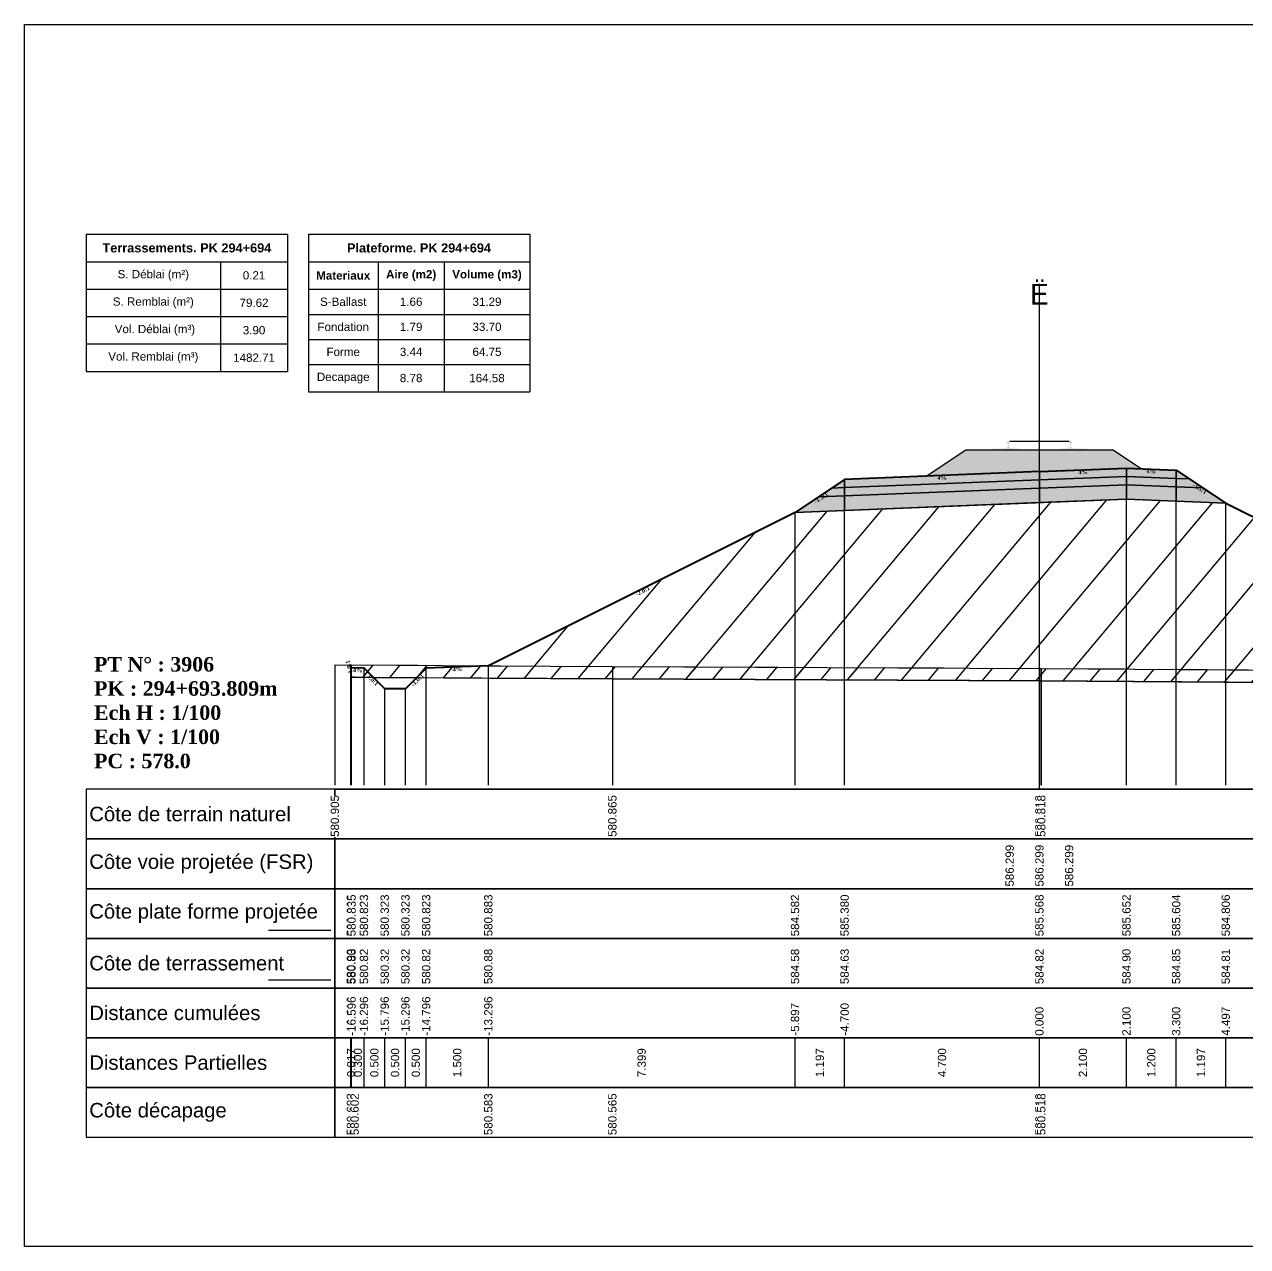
# Model space of a CAD drawing. Header units: millimetres. Extents: x 2762 to 3076, y 916 to 3305.
# Drawn here: x 2797.56 to 2827.08, y 2943.65 to 2973.15 of the extents above; entities that cross this region are included whole.
import ezdxf

# ---------------------------------------------------------------- set-up
doc = ezdxf.new("R2010")
doc.units = ezdxf.units.MM
doc.header["$LTSCALE"] = 2
doc.linetypes.add('CACHE', pattern=[9.525, 6.35, -3.175])
doc.linetypes.add('DASHED', pattern=[0.75, 0.5, -0.25])
for name, color, linetype in [('C-ANNO-TABL', 1, 'Continuous'), ('C-ANNO-TABL-TEXT', 150, 'Continuous'), ('C-ANNO-TABL-TITL', 150, 'Continuous'), ('C-ANNO-TABL-TTBL', 5, 'Continuous'), ('C-ROAD-CORR', 5, 'Continuous'), ('C-ROAD-SCTN', 7, 'Continuous')]:
    doc.layers.add(name, color=color, linetype=linetype)
doc.styles.add('ARIAL', font='arial.ttf')
doc.styles.add('C3D_Etiquette', font='romans.shx')
doc.styles.add('C3D_Profil_Travers', font='romans.shx')
doc.styles.get("Standard").update_dxf_attribs({"font": 'arial.ttf'})

msp = doc.modelspace()

# ---------------------------------------------------------------- hatches: boundary and pattern name
at = {"linetype": 'Continuous', "lineweight": -3}
msp.add_hatch(color=254, dxfattribs=at).paths.add_polyline_path([(2820.837, 2962.7), (2820.837, 2962.885), (2820.952, 2962.906), (2821.3, 2962.906), (2821.3, 2962.911), (2821.226, 2962.911), (2821.226, 2962.921), (2821.227, 2962.922), (2821.229, 2962.923), (2821.23, 2962.923), (2821.25, 2962.925), (2821.253, 2962.925), (2821.256, 2962.926), (2821.284, 2962.937), (2821.287, 2962.938), (2821.288, 2962.939), (2821.289, 2962.941), (2821.29, 2962.945), (2821.291, 2962.952), (2821.292, 2962.961), (2821.293, 2962.971), (2821.293, 2962.995), (2821.292, 2963.011), (2821.292, 2963.017), (2821.291, 2963.024), (2821.29, 2963.028), (2821.29, 2963.03), (2821.289, 2963.033), (2821.288, 2963.035), (2821.287, 2963.036), (2821.286, 2963.038), (2821.285, 2963.038), (2821.269, 2963.044), (2821.267, 2963.046), (2821.266, 2963.047), (2821.265, 2963.048), (2821.265, 2963.051), (2821.265, 2963.069), (2821.266, 2963.073), (2821.267, 2963.075), (2821.269, 2963.078), (2821.271, 2963.079), (2821.274, 2963.081), (2821.275, 2963.081), (2821.279, 2963.082), (2821.283, 2963.082), (2821.286, 2963.083), (2821.29, 2963.083), (2821.295, 2963.083), (2821.298, 2963.083), (2821.301, 2963.083), (2821.305, 2963.083), (2821.308, 2963.083), (2821.312, 2963.083), (2821.317, 2963.083), (2821.32, 2963.082), (2821.324, 2963.082), (2821.328, 2963.081), (2821.329, 2963.081), (2821.331, 2963.079), (2821.334, 2963.078), (2821.336, 2963.075), (2821.337, 2963.073), (2821.337, 2963.069), (2821.337, 2963.051), (2821.337, 2963.048), (2821.337, 2963.047), (2821.336, 2963.046), (2821.334, 2963.044), (2821.318, 2963.038), (2821.317, 2963.038), (2821.315, 2963.036), (2821.314, 2963.035), (2821.314, 2963.033), (2821.313, 2963.03), (2821.312, 2963.028), (2821.312, 2963.024), (2821.311, 2963.017), (2821.31, 2963.011), (2821.31, 2962.995), (2821.31, 2962.971), (2821.311, 2962.961), (2821.312, 2962.952), (2821.313, 2962.945), (2821.314, 2962.941), (2821.315, 2962.939), (2821.316, 2962.938), (2821.318, 2962.937), (2821.347, 2962.926), (2821.35, 2962.925), (2821.353, 2962.925), (2821.373, 2962.923), (2821.374, 2962.923), (2821.375, 2962.922), (2821.376, 2962.921), (2821.376, 2962.911), (2821.302, 2962.911), (2821.302, 2962.906), (2821.506, 2962.906), (2821.638, 2962.875), (2822.472, 2962.875), (2822.603, 2962.906), (2822.807, 2962.906), (2822.807, 2962.911), (2822.733, 2962.911), (2822.733, 2962.921), (2822.734, 2962.922), (2822.736, 2962.923), (2822.737, 2962.923), (2822.757, 2962.925), (2822.76, 2962.925), (2822.763, 2962.926), (2822.791, 2962.937), (2822.794, 2962.938), (2822.795, 2962.939), (2822.796, 2962.941), (2822.797, 2962.945), (2822.798, 2962.952), (2822.799, 2962.961), (2822.8, 2962.971), (2822.8, 2962.995), (2822.799, 2963.011), (2822.799, 2963.017), (2822.798, 2963.024), (2822.797, 2963.028), (2822.797, 2963.03), (2822.796, 2963.033), (2822.795, 2963.035), (2822.794, 2963.036), (2822.793, 2963.038), (2822.792, 2963.038), (2822.776, 2963.044), (2822.774, 2963.046), (2822.773, 2963.047), (2822.772, 2963.048), (2822.772, 2963.051), (2822.772, 2963.069), (2822.773, 2963.073), (2822.774, 2963.075), (2822.776, 2963.078), (2822.778, 2963.079), (2822.781, 2963.081), (2822.782, 2963.081), (2822.786, 2963.082), (2822.79, 2963.082), (2822.793, 2963.083), (2822.797, 2963.083), (2822.802, 2963.083), (2822.805, 2963.083), (2822.808, 2963.083), (2822.812, 2963.083), (2822.815, 2963.083), (2822.819, 2963.083), (2822.824, 2963.083), (2822.827, 2963.082), (2822.831, 2963.082), (2822.835, 2963.081), (2822.836, 2963.081), (2822.838, 2963.079), (2822.841, 2963.078), (2822.843, 2963.075), (2822.844, 2963.073), (2822.844, 2963.069), (2822.844, 2963.051), (2822.844, 2963.048), (2822.844, 2963.047), (2822.843, 2963.046), (2822.841, 2963.044), (2822.825, 2963.038), (2822.824, 2963.038), (2822.822, 2963.036), (2822.821, 2963.035), (2822.821, 2963.033), (2822.82, 2963.03), (2822.819, 2963.028), (2822.819, 2963.024), (2822.818, 2963.017), (2822.817, 2963.011), (2822.817, 2962.995), (2822.817, 2962.971), (2822.818, 2962.961), (2822.819, 2962.952), (2822.82, 2962.945), (2822.821, 2962.941), (2822.822, 2962.939), (2822.823, 2962.938), (2822.825, 2962.937), (2822.854, 2962.926), (2822.857, 2962.925), (2822.86, 2962.925), (2822.88, 2962.923), (2822.881, 2962.923), (2822.882, 2962.922), (2822.883, 2962.921), (2822.883, 2962.911), (2822.809, 2962.911), (2822.809, 2962.906), (2823.157, 2962.906), (2823.272, 2962.885), (2823.272, 2962.7)])
h = msp.add_hatch(dxfattribs=at)
h.set_pattern_fill('GRAVEL', color=252, scale=0.009, style=0)
h.set_pattern_definition([(228.0128, (2819.486781, 2962.471344), (-1.8288, -2.0574), [0.030755, -3.0447435]), (184.96974, (2819.466207, 2962.448484), (2.743199999, 0.228600013), [0.0527764, -5.2248644]), (132.51045, (2819.413629, 2962.443912), (2.286, -2.5146), [0.0372133, -3.684125]), (267.2737, (2819.324475, 2962.386762), (0.2286, 4.572), [0.0480604, -4.7579794]), (292.83365, (2819.322189, 2962.338756), (-1.143, 2.7432), [0.047127, -4.6655827]), (357.2737, (2819.340477, 2962.295322), (-4.572, 0.2286), [0.0480604, -4.7579794]), (37.69424, (2819.388483, 2962.293036), (-2.9718, -2.286), [0.0635574, -6.2921804]), (72.25533, (2819.438775, 2962.331898), (1.6002, 5.0292), [0.0600048, -5.940473]), (121.42957, (2819.457063, 2962.389048), (-1.8288, 2.9718), [0.048223, -4.774099]), (175.23636, (2819.431917, 2962.430196), (2.5146, -0.2286), [0.055054, -2.697654]), (222.39744, (2819.377053, 2962.434768), (-2.7432, -2.5146), [0.071197, -7.0485095]), (138.81407, (2819.55079, 2962.384476), (-1.6002, 1.3716), [0.0243004, -2.405751]), (171.46923, (2819.532501, 2962.400478), (2.9718, -0.4572), [0.0462314, -4.5769175]), (225, (2819.48678, 2962.40734), (-3e-17, -0.2286), [0.032329, -0.29096]), (203.1986, (2819.47078, 2962.434768), (1.143, 0.4572), [0.01741, -1.723556]), (291.8014, (2819.454777, 2962.42791), (-0.2286, 0.6858), [0.024621, -1.206428]), (30.9638, (2819.46392, 2962.40505), (0.6858, 0.4572), [0.039989, -1.292967]), (161.565, (2819.49821, 2962.425624), (0.4572, -0.2286), [0.028916, -0.693981]), (16.38954, (2819.322189, 2962.42791), (2.286, 0.6858), [0.040508, -4.0102944]), (70.34618, (2819.361051, 2962.43934), (-0.9144, -2.5146), [0.033984, -3.3643994]), (293.1986, (2819.49821, 2962.471344), (-0.4572, 1.143), [0.034819, -1.7061465]), (343.61046, (2819.511927, 2962.43934), (-2.286, 0.6858), [0.040508, -4.0102944]), (339.44395, (2819.32219, 2962.286178), (-1.143, 0.4572), [0.039063, -1.914096]), (294.77514, (2819.358765, 2962.272462), (-1.143, 2.5146), [0.0327305, -3.2403234]), (66.8014, (2819.500497, 2962.242744), (0.4572, 1.143), [0.034819, -1.7061465]), (17.35402, (2819.514213, 2962.274748), (-2.9718, -0.9144), [0.0383204, -3.793714]), (69.44395, (2819.388483, 2962.242744), (-0.4572, -1.143), [0.0195316, -1.933628]), (101.3099, (2819.48678, 2962.242744), (-0.2286, 0.9144), [0.011656, -1.1539795]), (165.9638, (2819.484495, 2962.254174), (0.6858, -0.2286), [0.047127, -0.895415]), (186.009, (2819.438775, 2962.265604), (2.286, 0.2286), [0.043674, -4.323723]), (303.69, (2819.46392, 2962.384476), (-0.2286, 0.4572), [0.032969, -0.79126]), (353.15723, (2819.482209, 2962.357044), (3.8862, -0.4572), [0.05756, -5.698441]), (60.9454, (2819.53936, 2962.350186), (-0.9144, -1.6002), [0.023536, -2.330045]), (90, (2819.5508, 2962.37076), (-0.2286, 0.2286), [0.013716, -0.214884]), (120.25644, (2819.434203, 2962.272462), (0.9144, -1.6002), [0.031758, -3.1440547]), (48.0128, (2819.418201, 2962.299894), (1.8288, 2.0574), [0.06151, -3.0139886]), (0, (2819.45935, 2962.34561), (0.2286, 0.2286), [0.059436, -0.169164]), (325.30485, (2819.518785, 2962.345614), (2.286, -1.6002), [0.036145, -3.5783385]), (254.0546, (2819.548503, 2962.32504), (-0.2286, -0.9144), [0.033285, -1.6309485]), (207.64598, (2819.539359, 2962.293036), (-4.3434, -2.286), [0.054193, -5.365122]), (175.42608, (2819.491353, 2962.26789), (-2.9718, 0.2286), [0.0573327, -5.675926])])
h.paths.add_polyline_path([(2819.322, 2962.243), (2820.28, 2962.881), (2820.323, 2962.881), (2822.055, 2962.881), (2823.786, 2962.881), (2823.83, 2962.881), (2824.519, 2962.421), (2824.155, 2962.436)])
h = msp.add_hatch(color=11, dxfattribs=at)
h.paths.add_polyline_path([(2825.355, 2962.188), (2825.355, 2962.388), (2825.674, 2962.175)])
h.paths.add_polyline_path([(2824.155, 2962.236), (2824.155, 2962.436), (2825.355, 2962.388), (2825.355, 2962.188)])
h.paths.add_polyline_path([(2822.055, 2962.152), (2822.055, 2962.352), (2824.155, 2962.436), (2824.155, 2962.236)])
h.paths.add_polyline_path([(2817.355, 2961.964), (2817.355, 2962.164), (2822.055, 2962.352), (2822.055, 2962.152)])
h.paths.add_polyline_path([(2817.035, 2961.951), (2817.355, 2962.164), (2817.355, 2961.964)])
h = msp.add_hatch(color=83, dxfattribs=at)
h.paths.add_polyline_path([(2825.355, 2961.638), (2825.355, 2961.988), (2825.993, 2961.963), (2826.551, 2961.59)])
h.paths.add_polyline_path([(2824.155, 2961.686), (2824.155, 2962.036), (2825.355, 2961.988), (2825.355, 2961.638)])
h.paths.add_polyline_path([(2822.055, 2961.602), (2822.055, 2961.952), (2824.155, 2962.036), (2824.155, 2961.686)])
h.paths.add_polyline_path([(2817.355, 2961.414), (2817.355, 2961.764), (2822.055, 2961.952), (2822.055, 2961.602)])
h.paths.add_polyline_path([(2816.158, 2961.366), (2816.716, 2961.739), (2817.355, 2961.764), (2817.355, 2961.414)])
h = msp.add_hatch(color=30, dxfattribs=at)
h.paths.add_polyline_path([(2825.355, 2961.988), (2825.355, 2962.188), (2825.674, 2962.175), (2825.993, 2961.963)])
h.paths.add_polyline_path([(2824.155, 2962.036), (2824.155, 2962.236), (2825.355, 2962.188), (2825.355, 2961.988)])
h.paths.add_polyline_path([(2822.055, 2961.952), (2822.055, 2962.152), (2824.155, 2962.236), (2824.155, 2962.036)])
h.paths.add_polyline_path([(2817.355, 2961.764), (2817.355, 2961.964), (2822.055, 2962.152), (2822.055, 2961.952)])
h.paths.add_polyline_path([(2816.716, 2961.739), (2817.035, 2961.951), (2817.355, 2961.964), (2817.355, 2961.764)])
h = msp.add_hatch(dxfattribs=at)
h.set_pattern_fill('_U', color=3, angle=50, style=0, pattern_type=0)
h.set_pattern_definition([(50, (2807.0287, 2957.3767), (-0.766044, 0.642788), [])])
h.paths.add_polyline_path([(2807.029, 2957.377), (2807.258, 2957.606), (2808.758, 2957.666), (2816.158, 2961.366), (2824.155, 2961.686), (2826.551, 2961.59), (2834.714, 2957.509), (2834.714, 2957.209), (2834.372, 2957.21), (2822.1, 2957.302), (2811.751, 2957.349)])
h.paths.add_polyline_path([(2805.442, 2957.386), (2805.442, 2957.686), (2805.458, 2957.618), (2805.758, 2957.606), (2805.982, 2957.383), (2805.532, 2957.386), (2805.526, 2957.386), (2805.526, 2957.386)])
h = msp.add_hatch(dxfattribs=at)
h.set_pattern_fill('_U', color=150, scale=0.5, angle=50, style=0, pattern_type=0)
h.set_pattern_definition([(50, (2807.02866, 2957.3767), (-0.383022, 0.321394), [])])
h.paths.add_polyline_path([(2807.029, 2957.377), (2807.258, 2957.606), (2808.758, 2957.666), (2811.751, 2957.649), (2822.1, 2957.602), (2834.372, 2957.51), (2834.714, 2957.509), (2834.714, 2957.209), (2834.372, 2957.21), (2822.1, 2957.302), (2811.751, 2957.349)])
h.paths.add_polyline_path([(2805.442, 2957.686), (2808.758, 2957.666), (2807.258, 2957.606), (2807.029, 2957.377), (2805.982, 2957.383), (2805.758, 2957.606), (2805.458, 2957.618)])
h.paths.add_polyline_path([(2805.442, 2957.386), (2805.442, 2957.686), (2805.458, 2957.618), (2805.758, 2957.606), (2805.982, 2957.383), (2805.532, 2957.386), (2805.526, 2957.386), (2805.526, 2957.386)])

# ---------------------------------------------------------------- linework, layer by layer
at = {"color": 7, "linetype": 'Continuous', "lineweight": -3}
for p, q in [((2822.055, 2954.684), (2822.055, 2966.884)), ((2805.054, 2954.684), (2839.056, 2954.684)), ((2805.442, 2947.484), (2805.442, 2948.684)), ((2805.458, 2947.484), (2805.458, 2948.684)), ((2805.458, 2947.484), (2805.458, 2948.684)), ((2805.758, 2947.484), (2805.758, 2948.684)), ((2805.758, 2947.484), (2805.758, 2948.684)), ((2806.258, 2947.484), (2806.258, 2948.684)), ((2806.258, 2947.484), (2806.258, 2948.684)), ((2806.758, 2947.484), (2806.758, 2948.684)), ((2806.758, 2947.484), (2806.758, 2948.684)), ((2807.258, 2947.484), (2807.258, 2948.684)), ((2807.258, 2947.484), (2807.258, 2948.684)), ((2808.758, 2947.484), (2808.758, 2948.684)), ((2808.758, 2947.484), (2808.758, 2948.684)), ((2816.158, 2947.484), (2816.158, 2948.684)), ((2816.158, 2947.484), (2816.158, 2948.684)), ((2817.355, 2947.484), (2817.355, 2948.684)), ((2817.355, 2947.484), (2817.355, 2948.684)), ((2822.055, 2947.484), (2822.055, 2948.684)), ((2822.055, 2947.484), (2822.055, 2948.684)), ((2824.155, 2947.484), (2824.155, 2948.684)), ((2824.155, 2947.484), (2824.155, 2948.684)), ((2825.355, 2947.484), (2825.355, 2948.684)), ((2825.355, 2947.484), (2825.355, 2948.684)), ((2826.551, 2947.484), (2826.551, 2948.684)), ((2826.551, 2947.484), (2826.551, 2948.684))]:
    msp.add_line(p, q, dxfattribs=at)
at = {"color": 251, "linetype": 'Continuous', "lineweight": -3}
for p, q in [((2819.322, 2962.243), (2820.28, 2962.881)), ((2820.28, 2962.881), (2820.323, 2962.881)), ((2820.323, 2962.881), (2822.055, 2962.881)), ((2822.055, 2962.881), (2823.786, 2962.881)), ((2823.786, 2962.881), (2823.83, 2962.881)), ((2823.83, 2962.881), (2824.519, 2962.421)), ((2817.355, 2962.164), (2822.055, 2962.352)), ((2824.155, 2962.436), (2819.322, 2962.243)), ((2822.055, 2962.352), (2824.155, 2962.436)), ((2822.055, 2962.152), (2822.055, 2962.352)), ((2822.055, 2962.352), (2822.055, 2962.152)), ((2824.519, 2962.421), (2824.155, 2962.436)), ((2824.155, 2962.236), (2824.155, 2962.436)), ((2824.155, 2962.436), (2825.355, 2962.388)), ((2824.155, 2962.436), (2824.155, 2962.236)), ((2825.355, 2962.188), (2825.355, 2962.388)), ((2825.355, 2962.388), (2825.674, 2962.175)), ((2825.355, 2962.388), (2825.355, 2962.188)), ((2817.035, 2961.951), (2817.355, 2962.164)), ((2817.355, 2961.964), (2817.355, 2962.164)), ((2817.355, 2962.164), (2817.355, 2961.964)), ((2822.055, 2962.152), (2817.355, 2961.964)), ((2824.155, 2962.236), (2822.055, 2962.152)), ((2825.355, 2962.188), (2824.155, 2962.236)), ((2825.674, 2962.175), (2825.355, 2962.188)), ((2817.355, 2961.964), (2817.035, 2961.951))]:
    msp.add_line(p, q, dxfattribs=at)
at = {"color": 53, "linetype": 'Continuous', "lineweight": -3}
for p, q in [((2817.355, 2961.964), (2822.055, 2962.152)), ((2822.055, 2962.152), (2824.155, 2962.236)), ((2822.055, 2961.952), (2822.055, 2962.152)), ((2822.055, 2962.152), (2822.055, 2961.952)), ((2824.155, 2962.036), (2822.055, 2961.952)), ((2822.055, 2961.952), (2824.155, 2962.036)), ((2824.155, 2962.036), (2824.155, 2962.236)), ((2824.155, 2962.236), (2825.355, 2962.188)), ((2824.155, 2962.236), (2824.155, 2962.036)), ((2825.355, 2961.988), (2824.155, 2962.036)), ((2824.155, 2961.686), (2824.155, 2962.036)), ((2824.155, 2962.036), (2825.355, 2961.988)), ((2824.155, 2962.036), (2824.155, 2961.686)), ((2825.355, 2961.988), (2825.355, 2962.188)), ((2825.355, 2962.188), (2825.674, 2962.175)), ((2825.355, 2962.188), (2825.355, 2961.988)), ((2825.674, 2962.175), (2825.993, 2961.963)), ((2816.158, 2961.366), (2816.716, 2961.739)), ((2816.716, 2961.739), (2817.035, 2961.951)), ((2817.355, 2961.764), (2816.716, 2961.739)), ((2816.716, 2961.739), (2817.355, 2961.764)), ((2817.035, 2961.951), (2817.355, 2961.964)), ((2817.355, 2961.764), (2817.355, 2961.964)), ((2817.355, 2961.964), (2817.355, 2961.764)), ((2822.055, 2961.952), (2817.355, 2961.764)), ((2817.355, 2961.764), (2822.055, 2961.952)), ((2817.355, 2961.414), (2817.355, 2961.764)), ((2817.355, 2961.764), (2817.355, 2961.414)), ((2822.055, 2961.602), (2822.055, 2961.952)), ((2822.055, 2961.952), (2822.055, 2961.602)), ((2825.993, 2961.963), (2825.355, 2961.988)), ((2825.355, 2961.638), (2825.355, 2961.988)), ((2825.355, 2961.988), (2825.993, 2961.963)), ((2825.355, 2961.988), (2825.355, 2961.638)), ((2825.993, 2961.963), (2826.551, 2961.59)), ((2822.055, 2961.602), (2817.355, 2961.414)), ((2824.155, 2961.686), (2822.055, 2961.602)), ((2825.355, 2961.638), (2824.155, 2961.686)), ((2826.551, 2961.59), (2825.355, 2961.638)), ((2817.355, 2961.414), (2816.158, 2961.366))]:
    msp.add_line(p, q, dxfattribs=at)
at = {"color": 253, "linetype": 'Continuous', "lineweight": -3}
for p, q in [((2816.158, 2961.366), (2824.155, 2961.686)), ((2824.155, 2961.686), (2826.551, 2961.59)), ((2826.551, 2961.59), (2834.714, 2957.509)), ((2808.758, 2957.666), (2816.158, 2961.366)), ((2805.442, 2957.686), (2808.758, 2957.666)), ((2805.458, 2957.618), (2805.442, 2957.686)), ((2805.442, 2957.386), (2805.442, 2957.686)), ((2805.442, 2957.686), (2805.458, 2957.618)), ((2805.442, 2957.386), (2805.442, 2957.686)), ((2805.442, 2957.686), (2805.458, 2957.618)), ((2805.758, 2957.606), (2805.458, 2957.618)), ((2805.458, 2957.618), (2805.758, 2957.606)), ((2805.458, 2957.618), (2805.758, 2957.606)), ((2805.982, 2957.383), (2805.758, 2957.606)), ((2805.758, 2957.606), (2805.982, 2957.383)), ((2805.758, 2957.606), (2805.982, 2957.383)), ((2807.029, 2957.377), (2807.258, 2957.606)), ((2807.258, 2957.606), (2807.029, 2957.377)), ((2807.029, 2957.377), (2807.258, 2957.606)), ((2807.258, 2957.606), (2808.758, 2957.666)), ((2808.758, 2957.666), (2807.258, 2957.606)), ((2807.258, 2957.606), (2808.758, 2957.666)), ((2808.758, 2957.666), (2811.751, 2957.649)), ((2811.751, 2957.649), (2822.1, 2957.602)), ((2822.1, 2957.602), (2834.372, 2957.51)), ((2805.526, 2957.386), (2805.442, 2957.386)), ((2805.526, 2957.386), (2805.442, 2957.386)), ((2805.532, 2957.386), (2805.526, 2957.386)), ((2805.526, 2957.386), (2805.526, 2957.386)), ((2805.532, 2957.386), (2805.526, 2957.386)), ((2805.526, 2957.386), (2805.526, 2957.386)), ((2805.982, 2957.383), (2805.532, 2957.386)), ((2805.982, 2957.383), (2805.532, 2957.386)), ((2807.029, 2957.377), (2805.982, 2957.383)), ((2805.982, 2957.383), (2807.029, 2957.377)), ((2806.258, 2957.106), (2805.982, 2957.383)), ((2807.029, 2957.377), (2806.758, 2957.106)), ((2811.751, 2957.349), (2807.029, 2957.377)), ((2811.751, 2957.349), (2807.029, 2957.377)), ((2822.1, 2957.302), (2811.751, 2957.349)), ((2822.1, 2957.302), (2811.751, 2957.349)), ((2834.372, 2957.21), (2822.1, 2957.302)), ((2834.372, 2957.21), (2822.1, 2957.302)), ((2806.758, 2957.106), (2806.258, 2957.106))]:
    msp.add_line(p, q, dxfattribs=at)
at = {"color": 8, "linetype": 'CACHE', "lineweight": -3}
for p, q in [((2822.055, 2954.784), (2822.055, 2961.602)), ((2822.055, 2954.784), (2822.055, 2961.602)), ((2824.155, 2954.784), (2824.155, 2961.686)), ((2825.355, 2954.784), (2825.355, 2961.638)), ((2826.551, 2954.784), (2826.551, 2961.59)), ((2816.158, 2954.784), (2816.158, 2961.366)), ((2817.355, 2954.784), (2817.355, 2961.414)), ((2805.442, 2954.784), (2805.442, 2957.686)), ((2805.458, 2954.784), (2805.458, 2957.618)), ((2805.758, 2954.784), (2805.758, 2957.606)), ((2807.258, 2954.784), (2807.258, 2957.606)), ((2808.758, 2954.784), (2808.758, 2957.666)), ((2806.258, 2954.784), (2806.258, 2957.106)), ((2806.758, 2954.784), (2806.758, 2957.106))]:
    msp.add_line(p, q, dxfattribs=at)
at = {"color": 105, "linetype": 'DASHED', "lineweight": -3, "ltscale": 2}
for p, q in [((2805.055, 2957.688), (2811.751, 2957.649)), ((2811.751, 2957.649), (2822.055, 2957.602)), ((2822.055, 2957.602), (2822.1, 2957.602)), ((2822.1, 2957.602), (2834.372, 2957.51))]:
    msp.add_line(p, q, dxfattribs=at)
at = {"color": 98, "linetype": 'CACHE', "lineweight": -3}
for p, q in [((2805.055, 2957.688), (2805.055, 2954.784)), ((2811.751, 2957.649), (2811.751, 2954.784)), ((2822.055, 2957.602), (2822.055, 2954.784)), ((2822.1, 2957.602), (2822.1, 2954.784))]:
    msp.add_line(p, q, dxfattribs=at)
at = {"color": 6, "linetype": 'Continuous', "lineweight": -3}
for p, q in [((2805.442, 2957.386), (2805.526, 2957.386)), ((2805.526, 2957.386), (2805.526, 2957.386)), ((2805.526, 2957.386), (2805.532, 2957.386)), ((2805.532, 2957.386), (2808.758, 2957.366)), ((2808.758, 2957.366), (2811.751, 2957.349)), ((2811.751, 2957.349), (2822.055, 2957.302)), ((2822.055, 2957.302), (2822.1, 2957.302)), ((2822.1, 2957.302), (2827.603, 2957.261))]:
    msp.add_line(p, q, dxfattribs=at)
at = {"color": 154, "linetype": 'Continuous', "lineweight": -3}
msp.add_line((2803.454, 2951.284), (2804.954, 2951.284), dxfattribs=at)
at = {"color": 1, "linetype": 'Continuous', "lineweight": -3}
msp.add_line((2803.454, 2950.084), (2804.954, 2950.084), dxfattribs=at)
at = {"color": 7, "linetype": 'Continuous', "lineweight": -3}
for points in [[(2805.054, 2953.484), (2805.054, 2954.684), (2799.054, 2954.684), (2799.054, 2953.484)], [(2805.054, 2953.484), (2839.056, 2953.484), (2839.056, 2954.684), (2805.054, 2954.684)], [(2805.054, 2952.284), (2805.054, 2953.484), (2799.054, 2953.484), (2799.054, 2952.284)], [(2805.054, 2952.284), (2839.056, 2952.284), (2839.056, 2953.484), (2805.054, 2953.484)], [(2805.054, 2951.084), (2805.054, 2952.284), (2799.054, 2952.284), (2799.054, 2951.084)], [(2805.054, 2951.084), (2839.056, 2951.084), (2839.056, 2952.284), (2805.054, 2952.284)], [(2805.054, 2949.884), (2805.054, 2951.084), (2799.054, 2951.084), (2799.054, 2949.884)], [(2805.054, 2949.884), (2839.056, 2949.884), (2839.056, 2951.084), (2805.054, 2951.084)], [(2805.054, 2948.684), (2805.054, 2949.884), (2799.054, 2949.884), (2799.054, 2948.684)], [(2805.054, 2948.684), (2839.056, 2948.684), (2839.056, 2949.884), (2805.054, 2949.884)], [(2805.054, 2947.484), (2805.054, 2948.684), (2799.054, 2948.684), (2799.054, 2947.484)], [(2805.054, 2947.484), (2839.056, 2947.484), (2839.056, 2948.684), (2805.054, 2948.684)], [(2805.054, 2946.284), (2805.054, 2947.484), (2799.054, 2947.484), (2799.054, 2946.284)], [(2805.054, 2946.284), (2839.056, 2946.284), (2839.056, 2947.484), (2805.054, 2947.484)]]:
    msp.add_3dface(points, dxfattribs=at)
at = {"layer": 'C-ANNO-TABL', "color": 7, "linetype": 'Continuous', "lineweight": -3}
for p, q in [((2799.054, 2967.419), (2802.295, 2967.419)), ((2802.295, 2967.419), (2803.915, 2967.419)), ((2802.295, 2967.419), (2802.295, 2966.757)), ((2804.415, 2967.416), (2806.097, 2967.416)), ((2806.097, 2967.416), (2807.694, 2967.416)), ((2806.097, 2967.416), (2806.097, 2966.754)), ((2807.694, 2967.416), (2809.756, 2967.416)), ((2807.694, 2967.416), (2807.694, 2966.754)), ((2799.054, 2966.757), (2802.295, 2966.757)), ((2802.295, 2966.757), (2803.915, 2966.757)), ((2802.295, 2966.757), (2802.295, 2966.095)), ((2804.415, 2966.754), (2806.097, 2966.754)), ((2806.097, 2966.754), (2807.694, 2966.754)), ((2806.097, 2966.754), (2806.097, 2966.147)), ((2807.694, 2966.754), (2809.756, 2966.754)), ((2807.694, 2966.754), (2807.694, 2966.147)), ((2799.054, 2966.095), (2802.295, 2966.095)), ((2802.295, 2966.095), (2803.915, 2966.095)), ((2802.295, 2966.095), (2802.295, 2965.432)), ((2804.415, 2966.147), (2806.097, 2966.147)), ((2806.097, 2966.147), (2807.694, 2966.147)), ((2806.097, 2966.147), (2806.097, 2965.543)), ((2807.694, 2966.147), (2809.756, 2966.147)), ((2807.694, 2966.147), (2807.694, 2965.543)), ((2799.054, 2965.432), (2802.295, 2965.432)), ((2802.295, 2965.432), (2803.915, 2965.432)), ((2802.295, 2965.432), (2802.295, 2964.77)), ((2804.415, 2965.543), (2806.097, 2965.543)), ((2806.097, 2965.543), (2807.694, 2965.543)), ((2806.097, 2965.543), (2806.097, 2964.938)), ((2807.694, 2965.543), (2809.756, 2965.543)), ((2807.694, 2965.543), (2807.694, 2964.938)), ((2804.415, 2964.938), (2806.097, 2964.938)), ((2806.097, 2964.938), (2807.694, 2964.938)), ((2806.097, 2964.938), (2806.097, 2964.28)), ((2807.694, 2964.938), (2809.756, 2964.938)), ((2807.694, 2964.938), (2807.694, 2964.28))]:
    msp.add_line(p, q, dxfattribs=at)
at = {"layer": 'C-ANNO-TABL-TTBL', "color": 7, "linetype": 'Continuous', "lineweight": -3}
for p, q in [((2799.054, 2968.084), (2803.915, 2968.084)), ((2799.054, 2968.084), (2799.054, 2967.419)), ((2803.915, 2968.084), (2803.915, 2967.419)), ((2804.415, 2968.084), (2809.756, 2968.084)), ((2804.415, 2968.084), (2804.415, 2967.416)), ((2809.756, 2968.084), (2809.756, 2967.416)), ((2799.054, 2967.419), (2799.054, 2966.757)), ((2803.915, 2967.419), (2803.915, 2966.757)), ((2804.415, 2967.416), (2804.415, 2966.754)), ((2809.756, 2967.416), (2809.756, 2966.754)), ((2799.054, 2966.757), (2799.054, 2966.095)), ((2803.915, 2966.757), (2803.915, 2966.095)), ((2804.415, 2966.754), (2804.415, 2966.147)), ((2809.756, 2966.754), (2809.756, 2966.147)), ((2799.054, 2966.095), (2799.054, 2965.432)), ((2803.915, 2966.095), (2803.915, 2965.432)), ((2804.415, 2966.147), (2804.415, 2965.543)), ((2809.756, 2966.147), (2809.756, 2965.543)), ((2799.054, 2965.432), (2799.054, 2964.77)), ((2803.915, 2965.432), (2803.915, 2964.77)), ((2804.415, 2965.543), (2804.415, 2964.938)), ((2809.756, 2965.543), (2809.756, 2964.938)), ((2799.054, 2964.77), (2802.295, 2964.77)), ((2802.295, 2964.77), (2803.915, 2964.77)), ((2804.415, 2964.938), (2804.415, 2964.28)), ((2809.756, 2964.938), (2809.756, 2964.28)), ((2804.415, 2964.28), (2806.097, 2964.28)), ((2806.097, 2964.28), (2807.694, 2964.28)), ((2807.694, 2964.28), (2809.756, 2964.28))]:
    msp.add_line(p, q, dxfattribs=at)
at = {"layer": 'C-ROAD-CORR', "color": 1, "linetype": 'Continuous', "lineweight": 40}
for p, q in [((2822.055, 2962.352), (2817.355, 2962.164)), ((2822.055, 2962.352), (2824.155, 2962.436)), ((2824.155, 2962.436), (2825.355, 2962.388)), ((2825.355, 2962.388), (2826.551, 2961.59)), ((2817.355, 2962.164), (2816.158, 2961.366)), ((2826.551, 2961.59), (2834.714, 2957.509)), ((2816.158, 2961.366), (2808.758, 2957.666)), ((2805.458, 2957.618), (2805.442, 2957.686)), ((2805.758, 2957.606), (2805.458, 2957.618)), ((2806.258, 2957.106), (2805.758, 2957.606)), ((2807.258, 2957.606), (2806.758, 2957.106)), ((2808.758, 2957.666), (2807.258, 2957.606)), ((2806.758, 2957.106), (2806.258, 2957.106))]:
    msp.add_line(p, q, dxfattribs=at)
at = {"layer": 'C-ROAD-CORR', "color": 102, "linetype": 'Continuous', "lineweight": -3, "ltscale": 0.5}
for p, q in [((2822.055, 2961.602), (2817.355, 2961.414)), ((2822.055, 2961.602), (2824.155, 2961.686)), ((2824.155, 2961.686), (2825.355, 2961.638)), ((2825.355, 2961.638), (2826.551, 2961.59)), ((2817.355, 2961.414), (2816.158, 2961.366))]:
    msp.add_line(p, q, dxfattribs=at)
at = {"layer": 'C-ROAD-CORR', "color": 1, "linetype": 'Continuous', "lineweight": -3}
for p, q in [((2806.258, 2957.106), (2805.758, 2957.606)), ((2807.258, 2957.606), (2806.758, 2957.106))]:
    msp.add_line(p, q, dxfattribs=at)
at = {"layer": 'C-ROAD-SCTN', "color": 154, "linetype": 'Continuous', "lineweight": -3}
for p, q in [((2821.337, 2963.083), (2822.055, 2963.083)), ((2822.055, 2963.083), (2822.772, 2963.083)), ((2817.355, 2962.164), (2822.055, 2962.352)), ((2822.055, 2962.352), (2824.155, 2962.436)), ((2824.155, 2962.436), (2825.355, 2962.388)), ((2825.355, 2962.388), (2826.551, 2961.59)), ((2816.158, 2961.366), (2817.355, 2962.164)), ((2826.551, 2961.59), (2834.714, 2957.509)), ((2808.758, 2957.666), (2816.158, 2961.366)), ((2805.442, 2957.686), (2805.458, 2957.618)), ((2805.458, 2957.618), (2805.758, 2957.606)), ((2805.758, 2957.606), (2806.258, 2957.106)), ((2806.758, 2957.106), (2807.258, 2957.606)), ((2807.258, 2957.606), (2808.758, 2957.666)), ((2806.258, 2957.106), (2806.758, 2957.106))]:
    msp.add_line(p, q, dxfattribs=at)
at = {"layer": 'C-ROAD-SCTN', "color": 140, "linetype": 'Continuous', "lineweight": -3}
for p, q in [((2819.322, 2962.243), (2820.28, 2962.881)), ((2820.28, 2962.881), (2820.323, 2962.881)), ((2820.323, 2962.881), (2822.055, 2962.881)), ((2822.055, 2962.881), (2823.786, 2962.881)), ((2823.786, 2962.881), (2823.83, 2962.881)), ((2823.83, 2962.881), (2824.519, 2962.421))]:
    msp.add_line(p, q, dxfattribs=at)
at = {"layer": 'C-ROAD-SCTN', "color": 1, "linetype": 'Continuous', "lineweight": -3}
for p, q in [((2817.355, 2961.414), (2822.055, 2961.602)), ((2822.055, 2961.602), (2824.155, 2961.686)), ((2824.155, 2961.686), (2825.355, 2961.638)), ((2825.355, 2961.638), (2826.551, 2961.59)), ((2826.551, 2961.59), (2834.714, 2957.509)), ((2808.758, 2957.666), (2816.158, 2961.366)), ((2816.158, 2961.366), (2817.355, 2961.414)), ((2805.442, 2957.686), (2805.458, 2957.618)), ((2805.458, 2957.618), (2805.758, 2957.606)), ((2805.758, 2957.606), (2806.258, 2957.106)), ((2806.758, 2957.106), (2807.258, 2957.606)), ((2807.258, 2957.606), (2808.758, 2957.666)), ((2806.258, 2957.106), (2806.758, 2957.106))]:
    msp.add_line(p, q, dxfattribs=at)

# ---------------------------------------------------------------- texts
at = {"color": 7, "linetype": 'Continuous', "lineweight": -3}
for s, insert, char_height, attachment_point, style in [('{\\fWingdings|b0|i0|c2|p0;Ë}', (2822.055, 2966.384), 0.5, 8, 'C3D_Profil_Travers'), ('{\\fTimes New Roman|b1|i0|c0|p18;PT N° : 3906\\PPK : 294+693.809m\\PEch H : 1/100\\PEch V : 1/100\\PPC : 578.0}', (2799.243, 2955.184), 0.35, 7, 'C3D_Profil_Travers'), ('{\\fArial|b0|i0|c0|p34;Côte de terrain naturel}', (2799.129, 2954.084), 0.35, 4, 'C3D_Etiquette'), ('{\\fArial|b0|i0|c0|p34;Côte plate forme projetée}', (2799.129, 2951.684), 0.35, 4, 'C3D_Etiquette'), ('{\\fArial|b0|i0|c0|p34;Côte de terrassement}', (2799.129, 2950.484), 0.35, 4, 'C3D_Etiquette'), ('{\\fArial|b0|i0|c0|p34;Distance cumulées}', (2799.129, 2949.284), 0.35, 4, 'C3D_Etiquette'), ('{\\fArial|b0|i0|c0|p34;Distances Partielles}', (2799.129, 2948.084), 0.35, 4, 'C3D_Etiquette'), ('{\\fArial|b0|i0|c0|p34;Côte décapage}', (2799.129, 2946.884), 0.35, 4, 'C3D_Etiquette')]:
    msp.add_mtext(s, dxfattribs=dict(at, insert=insert, char_height=char_height, attachment_point=attachment_point, style=style))
at = {"color": 7, "linetype": 'Continuous', "lineweight": -3, "char_height": 0.1, "style": 'C3D_Etiquette'}
for s, insert, width, attachment_point, rotation in [('{\\fTimes New Roman|b1|i0|c0|p18;4%}', (2823.105, 2962.39), 0.37094, 2, 2.2906), ('{\\fTimes New Roman|b1|i0|c0|p18;4%}', (2824.754, 2962.408), 0.42071, 2, 357.7094), ('{\\fTimes New Roman|b1|i0|c0|p18;4%}', (2819.705, 2962.254), 0.42071, 2, 2.2906), ('{\\fTimes New Roman|b1|i0|c0|p18;-1.5:1}', (2825.951, 2961.986), 0.34598, 2, 326.3099), ('{\\fTimes New Roman|b1|i0|c0|p18;-1.5:1}', (2816.758, 2961.762), 0.34598, 2, 33.6901), ('{\\fTimes New Roman|b1|i0|c0|p18;-2.0:1}', (2812.46, 2959.513), 0.34598, 2, 26.5651), ('{\\fTimes New Roman|b1|i0|c0|p18;1.0:1}', (2805.446, 2957.651), 0.29446, 8, 104.0362), ('{\\fTimes New Roman|b1|i0|c0|p18;4%}', (2805.608, 2957.608), 0.37094, 2, 357.7094), ('{\\fTimes New Roman|b1|i0|c0|p18;4%}', (2808.009, 2957.632), 0.42071, 2, 2.2906), ('{\\fTimes New Roman|b1|i0|c0|p18;1.0:1}', (2806.006, 2957.354), 0.29001, 2, 315), ('{\\fTimes New Roman|b1|i0|c0|p18;-1.0:1}', (2807.011, 2957.354), 0.34598, 2, 45)]:
    msp.add_mtext(s, dxfattribs=dict(at, insert=insert, width=width, attachment_point=attachment_point, rotation=rotation))
at = {"color": 7, "linetype": 'Continuous', "lineweight": -3, "insert": (2799.129, 2952.884), "char_height": 0.35, "attachment_point": 4}
msp.add_mtext('{\\fArial|b0|i0|c0|p34;Côte voie projetée (FSR)}', dxfattribs=at)
at = {"color": 7, "linetype": 'Continuous', "lineweight": -3, "char_height": 0.2, "rotation": 90, "style": 'C3D_Profil_Travers'}
for s, insert, attachment_point in [('{\\fArial|b0|i0|c0|p34;580.90}', (2805.442, 2949.979), 4), ('{\\fArial|b0|i0|c0|p34;580.83}', (2805.458, 2949.979), 4), ('{\\fArial|b0|i0|c0|p34;580.82}', (2805.758, 2949.979), 4), ('{\\fArial|b0|i0|c0|p34;580.32}', (2806.258, 2949.979), 4), ('{\\fArial|b0|i0|c0|p34;580.32}', (2806.758, 2949.979), 4), ('{\\fArial|b0|i0|c0|p34;580.82}', (2807.258, 2949.979), 4), ('{\\fArial|b0|i0|c0|p34;580.88}', (2808.758, 2949.979), 4), ('{\\fArial|b0|i0|c0|p34;584.58}', (2816.158, 2949.979), 4), ('{\\fArial|b0|i0|c0|p34;584.63}', (2817.355, 2949.979), 4), ('{\\fArial|b0|i0|c0|p34;584.82}', (2822.055, 2949.979), 4), ('{\\fArial|b0|i0|c0|p34;584.90}', (2824.155, 2949.979), 4), ('{\\fArial|b0|i0|c0|p34;584.85}', (2825.355, 2949.979), 4), ('{\\fArial|b0|i0|c0|p34;584.81}', (2826.551, 2949.979), 4), ('{\\fArial|b0|i0|c0|p34;0.017}', (2805.45, 2948.084), 5), ('{\\fArial|b0|i0|c0|p34;0.300}', (2805.608, 2948.084), 5), ('{\\fArial|b0|i0|c0|p34;0.500}', (2806.008, 2948.084), 5), ('{\\fArial|b0|i0|c0|p34;0.500}', (2806.508, 2948.084), 5), ('{\\fArial|b0|i0|c0|p34;0.500}', (2807.008, 2948.084), 5), ('{\\fArial|b0|i0|c0|p34;1.500}', (2808.008, 2948.084), 5), ('{\\fArial|b0|i0|c0|p34;7.399}', (2812.458, 2948.084), 5), ('{\\fArial|b0|i0|c0|p34;1.197}', (2816.756, 2948.084), 5), ('{\\fArial|b0|i0|c0|p34;4.700}', (2819.705, 2948.084), 5), ('{\\fArial|b0|i0|c0|p34;2.100}', (2823.105, 2948.084), 5), ('{\\fArial|b0|i0|c0|p34;1.200}', (2824.755, 2948.084), 5), ('{\\fArial|b0|i0|c0|p34;1.197}', (2825.953, 2948.084), 5)]:
    msp.add_mtext(s, dxfattribs=dict(at, insert=insert, attachment_point=attachment_point))
at = {"layer": 'C-ANNO-TABL-TEXT', "color": 7, "linetype": 'Continuous', "lineweight": -3, "char_height": 0.2, "attachment_point": 5, "style": 'ARIAL'}
for s, insert in [('{\\fArial|b0|i0|c0|p34;\\C7;0.21}', (2803.105, 2967.088)), ('{\\fArial|b0|i0|c0|p34;\\C7;79.62}', (2803.105, 2966.426)), ('{\\fArial|b0|i0|c0|p34;\\C7;S-Ballast}', (2805.256, 2966.451)), ('{\\fArial|b0|i0|c0|p34;\\C7;1.66}', (2806.895, 2966.451)), ('{\\C18;\\c0;31.29}', (2808.725, 2966.451)), ('{\\fArial|b0|i0|c0|p34;\\C7;3.90}', (2803.105, 2965.764)), ('{\\fArial|b0|i0|c0|p34;\\C7;Fondation}', (2805.256, 2965.845)), ('{\\fArial|b0|i0|c0|p34;\\C7;1.79}', (2806.895, 2965.845)), ('{\\C18;\\c0;33.70}', (2808.725, 2965.845)), ('{\\fArial|b0|i0|c0|p34;\\C7;Forme}', (2805.256, 2965.241)), ('{\\fArial|b0|i0|c0|p34;\\C7;3.44}', (2806.895, 2965.241)), ('{\\C18;\\c0;64.75}', (2808.725, 2965.241)), ('{\\fArial|b0|i0|c0|p34;\\C7;1482.71}', (2803.105, 2965.101)), ('{\\fArial|b0|i0|c0|p34;\\C7;Decapage}', (2805.256, 2964.609)), ('{\\fArial|b0|i0|c0|p34;\\C7;8.78}', (2806.895, 2964.609)), ('{\\C18;\\c0;164.58}', (2808.725, 2964.609))]:
    msp.add_mtext(s, dxfattribs=dict(at, insert=insert))
at = {"layer": 'C-ANNO-TABL-TITL', "color": 7, "linetype": 'Continuous', "lineweight": -3, "attachment_point": 5, "style": 'ARIAL'}
for s, insert, char_height in [('{\\fArial|b1|i0|c0|p34;\\C7;Terrassements. PK 294+694}', (2801.484, 2967.751), 0.22), ('{\\fArial|b1|i0|c0|p34;\\C18;\\c0;Plateforme. PK 294+694}', (2807.085, 2967.75), 0.22), ('{\\fArial|b0|i0|c0|p34;\\C7;S. Déblai (m²) }', (2800.674, 2967.088), 0.2), ('{\\fArial|b1|i0|c0|p34;\\C7;Materiaux   }', (2805.256, 2967.085), 0.2), ('{\\fArial|b1|i0|c0|p34;\\C7;Aire (m2)}', (2806.895, 2967.085), 0.2), ('{\\fArial|b1|i0|c0|p34;\\C7;Volume (m3)}', (2808.725, 2967.085), 0.2), ('{\\fArial|b0|i0|c0|p34;\\C7;S. Remblai (m²) }', (2800.674, 2966.426), 0.2), ('{\\fArial|b0|i0|c0|p34;\\C7; Vol. Déblai (m³) }', (2800.674, 2965.764), 0.2), ('{\\fArial|b0|i0|c0|p34;\\C7;Vol. Remblai (m³)}', (2800.674, 2965.101), 0.2)]:
    msp.add_mtext(s, dxfattribs=dict(at, insert=insert, char_height=char_height))

# ---------------------------------------------------------------- next in the draw order: texts
at = {"color": 7, "linetype": 'Continuous', "lineweight": -3, "char_height": 0.2, "attachment_point": 4, "rotation": 90, "style": 'C3D_Profil_Travers', "bg_fill": 3, "box_fill_scale": 1.000375, "bg_fill_color": 256, "bg_fill_true_color": 13158600, "bg_fill_transparency": 0}
for s, insert, width in [('{\\fArial|b0|i0|c0|p34;580.905}', (2805.055, 2953.534), 0.99705), ('{\\fArial|b0|i0|c0|p34;580.865}', (2811.751, 2953.534), 0.99705), ('{\\fArial|b0|i0|c0|p34;580.818}', (2822.055, 2953.534), 0.99595), ('{\\fArial|b0|i0|c0|p34;586.299}', (2821.337, 2952.334), 0.99595), ('{\\fArial|b0|i0|c0|p34;586.299}', (2822.055, 2952.334), 0.99595), ('{\\fArial|b0|i0|c0|p34;586.299}', (2822.772, 2952.334), 0.99595), ('{\\fArial|b0|i0|c0|p34;580.902}', (2805.442, 2951.134), 0.99347), ('{\\fArial|b0|i0|c0|p34;580.323}', (2806.258, 2951.134), 0.99553), ('{\\fArial|b0|i0|c0|p34;580.323}', (2806.758, 2951.134), 0.99553), ('{\\fArial|b0|i0|c0|p34;580.823}', (2807.258, 2951.134), 0.99553), ('{\\fArial|b0|i0|c0|p34;580.883}', (2808.758, 2951.134), 0.99553), ('{\\fArial|b0|i0|c0|p34;584.582}', (2816.158, 2951.134), 0.99347), ('{\\fArial|b0|i0|c0|p34;585.380}', (2817.355, 2951.134), 0.99484), ('{\\fArial|b0|i0|c0|p34;585.568}', (2822.055, 2951.134), 0.99595), ('{\\fArial|b0|i0|c0|p34;585.652}', (2824.155, 2951.134), 0.99347), ('{\\fArial|b0|i0|c0|p34;585.604}', (2825.355, 2951.134), 0.99471), ('{\\fArial|b0|i0|c0|p34;584.806}', (2826.551, 2951.134), 0.99539), ('{\\fArial|b0|i0|c0|p34;\\C256;-16.613}', (2805.442, 2948.734), 0.93532), ('{\\fArial|b0|i0|c0|p34;\\C256;-15.796}', (2806.258, 2948.734), 0.93518), ('{\\fArial|b0|i0|c0|p34;\\C256;-15.296}', (2806.758, 2948.734), 0.93518), ('{\\fArial|b0|i0|c0|p34;\\C256;-14.796}', (2807.258, 2948.734), 0.93518), ('{\\fArial|b0|i0|c0|p34;\\C256;-13.296}', (2808.758, 2948.734), 0.93518), ('{\\fArial|b0|i0|c0|p34;\\C256;-5.897}', (2816.158, 2948.734), 0.77838), ('{\\fArial|b0|i0|c0|p34;\\C256;-4.700}', (2817.355, 2948.734), 0.77769), ('{\\fArial|b0|i0|c0|p34;\\C256;0.000}', (2822.055, 2948.734), 0.68096), ('{\\fArial|b0|i0|c0|p34;\\C256;2.100}', (2824.155, 2948.734), 0.6844), ('{\\fArial|b0|i0|c0|p34;\\C256;3.300}', (2825.355, 2948.734), 0.68082), ('{\\fArial|b0|i0|c0|p34;\\C256;4.497}', (2826.551, 2948.734), 0.68978), ('{\\fArial|b0|i0|c0|p34;580.602}', (2805.442, 2946.334), 0.99347), ('{\\fArial|b0|i0|c0|p34;580.583}', (2808.758, 2946.334), 0.99553), ('{\\fArial|b0|i0|c0|p34;580.565}', (2811.751, 2946.334), 0.99705), ('{\\fArial|b0|i0|c0|p34;580.518}', (2822.055, 2946.334), 0.99595)]:
    msp.add_mtext(s, dxfattribs=dict(at, insert=insert, width=width))

# ---------------------------------------------------------------- next in the draw order: texts
for s, insert, width in [('{\\fArial|b0|i0|c0|p34;580.818}', (2822.1, 2953.534), 0.99595), ('{\\fArial|b0|i0|c0|p34;580.835}', (2805.458, 2951.134), 0.99705), ('{\\fArial|b0|i0|c0|p34;\\C256;-16.596}', (2805.458, 2948.734), 0.93518), ('{\\fArial|b0|i0|c0|p34;580.602}', (2805.526, 2946.334), 0.99347), ('{\\fArial|b0|i0|c0|p34;580.518}', (2822.1, 2946.334), 0.99595)]:
    msp.add_mtext(s, dxfattribs=dict(at, insert=insert, width=width))

# ---------------------------------------------------------------- next in the draw order: texts
for s, insert, width in [('{\\fArial|b0|i0|c0|p34;580.823}', (2805.758, 2951.134), 0.99553), ('{\\fArial|b0|i0|c0|p34;\\C256;-16.296}', (2805.758, 2948.734), 0.93518), ('{\\fArial|b0|i0|c0|p34;580.602}', (2805.526, 2946.334), 0.99347)]:
    msp.add_mtext(s, dxfattribs=dict(at, insert=insert, width=width))

# ---------------------------------------------------------------- next in the draw order: texts
at = {"color": 7, "linetype": 'Continuous', "lineweight": -3, "insert": (2805.532, 2946.334), "char_height": 0.2, "width": 0.99347, "attachment_point": 4, "rotation": 90, "style": 'C3D_Profil_Travers', "bg_fill": 3, "box_fill_scale": 1.000375, "bg_fill_color": 256, "bg_fill_true_color": 13158600, "bg_fill_transparency": 0}
msp.add_mtext('{\\fArial|b0|i0|c0|p34;580.602}', dxfattribs=at)

# ---------------------------------------------------------------- next in the draw order: linework, layer by layer
msp.add_lwpolyline([(2797.565, 2973.145), (2846.565, 2973.145), (2846.565, 2943.645), (2797.565, 2943.645)], close=True)

doc.saveas('drawing.dxf')
